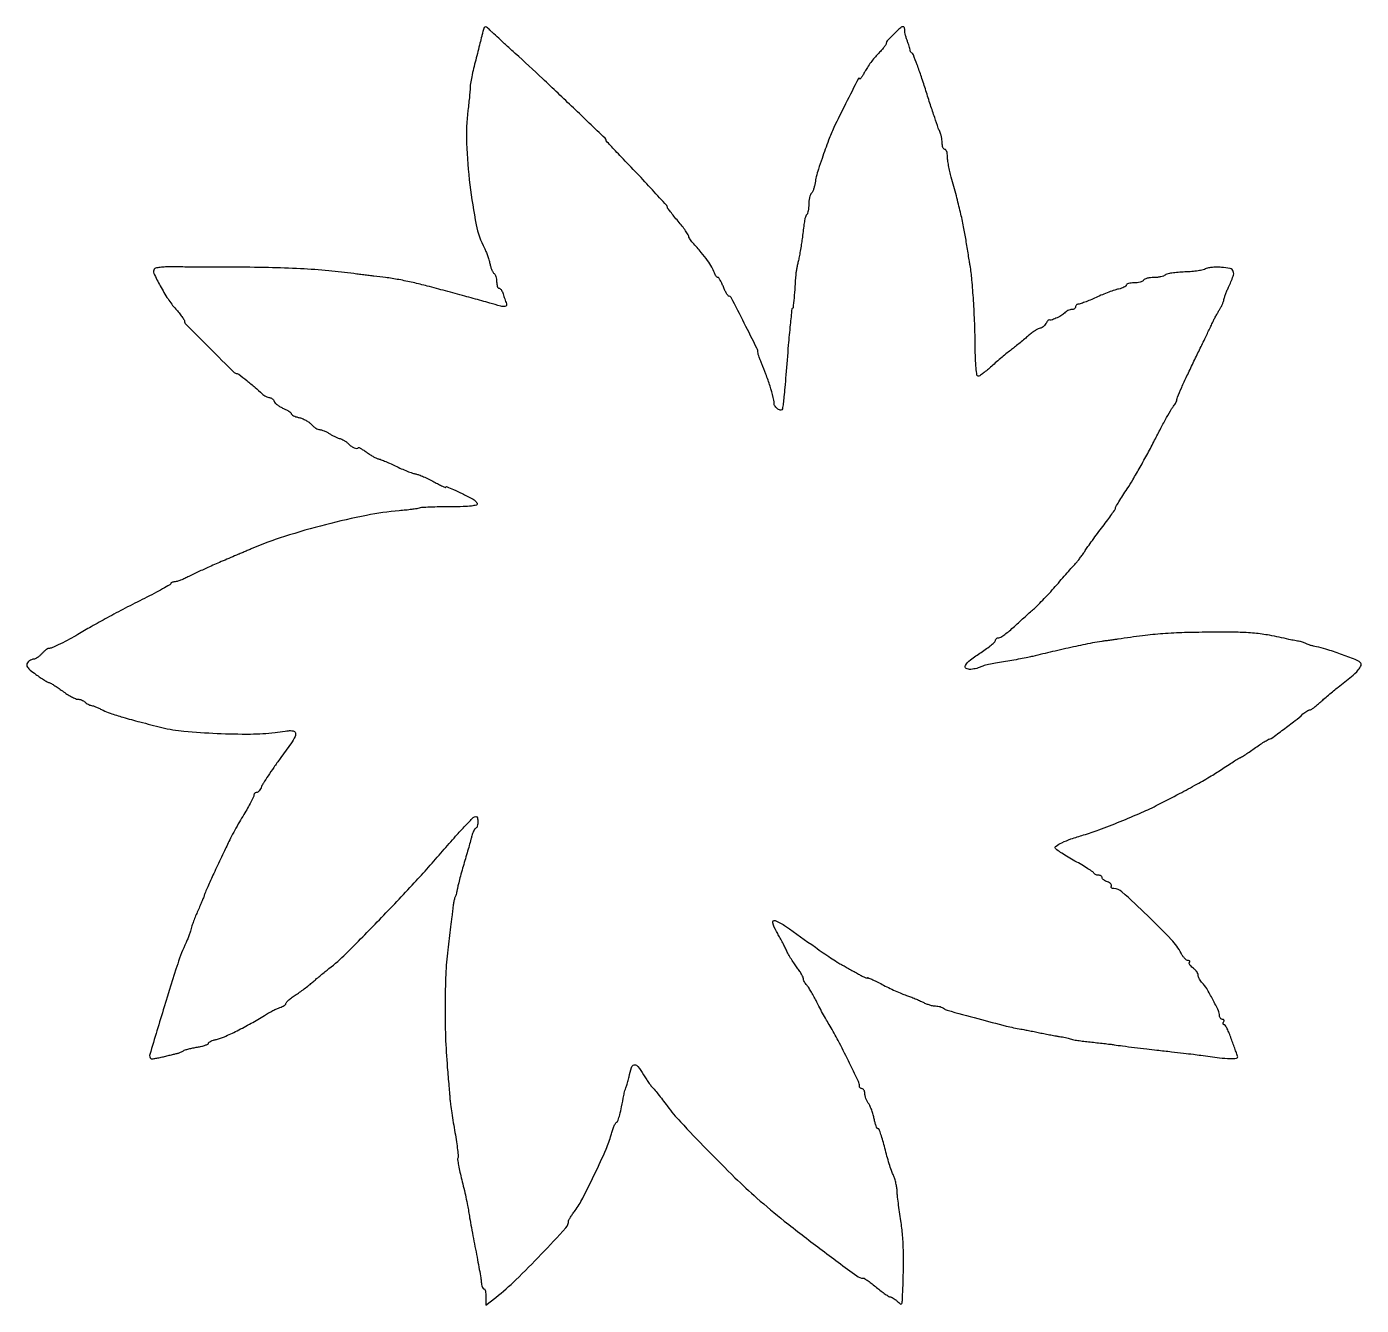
# Model space of a CAD drawing. Extents: x 1 to 501, y 0 to 479.
import ezdxf

# ---------------------------------------------------------------- set-up
doc = ezdxf.new("R2010")
doc.units = 0

msp = doc.modelspace()

# ---------------------------------------------------------------- linework, layer by layer
msp.add_lwpolyline([(171.724782, 476.75, -0.005205), (171.411293, 475.426764, -0.000805), (170.758272, 472.810937, -0.000897), (169.977446, 469.727852, -0.00078), (169.148421, 466.5, 0.005603), (168.356995, 463.290361, 0.006789), (167.689525, 460.2625, 0.00583), (167.193062, 457.704994, 0.04574), (167.085948, 456.5, -0.02127), (167.039466, 455.332048, -0.003436), (166.836776, 453.065322, -0.003789), (166.559384, 450.39823, -0.003322), (166.229958, 447.61599, 0.041316), (165.716813, 435.380067, 0.019825), (166.978666, 419.703095, 0.018685), (169.344561, 404.789441, 0.072686), (172.451843, 396, -0.024292), (173.00656, 394.810476, -0.012733), (173.585528, 393.283056, -0.012636), (174.100629, 391.683721, -0.018922), (174.461472, 390.261468, 0.021727), (174.794305, 388.979805, 0.025906), (175.22163, 387.806674, 0.02606), (175.676553, 386.872627, 0.128674), (176.076937, 386.452451, -0.137483), (176.432255, 386.0664, -0.04335), (176.72885, 385.332507, -0.039568), (176.931929, 384.417189, -0.034823), (177, 383.440983, 0.034404), (177.064408, 382.506025, 0.052465), (177.25949, 381.717039, 0.068315), (177.544497, 381.174429, 0.242262), (177.883369, 381, -0.16344), (178.258268, 380.874089, -0.063267), (178.655056, 380.485937, -0.053803), (179.012119, 379.919608, -0.043792), (179.269915, 379.25, 0.009375), (179.518281, 378.443466, 0.00502), (179.853583, 377.456561, 0.004996), (180.216034, 376.456012, 0.007783), (180.550281, 375.602123, -0.142868), (180.659905, 374.560487, -0.353949), (180.117152, 374.092596, -0.073641), (178.522009, 374.27836, -0.006122), (174.5, 375.414005, 0.004838), (171.436543, 376.287497, 0.000667), (165.044161, 378.034311, 0.000807), (157.853776, 379.976431, 0.000934), (151, 381.80205, 0.009011), (145.663535, 383.110416, 0.009449), (140.366933, 384.203468, 0.009984), (135.383057, 385.031539, 0.014951), (131, 385.536841, -0.006947), (129.706816, 385.664987, -0.002154), (127.765625, 385.893092, -0.002153), (125.59763, 386.166799, -0.002368), (123.5, 386.450916, 0.012665), (114.091251, 387.528515, 0.009004), (103.501256, 388.278446, 0.007869), (91.429466, 388.724717, 0.005146), (77.5, 388.876851, -0.000573), (70.922615, 388.888522, -0.000585), (64.390462, 388.915233, -0.000567), (58.716137, 388.951502, -0.002439), (55.33987, 388.993379, 0.013865), (52.939126, 388.968296, 0.02007), (50.824764, 388.80238, 0.016265), (49.132819, 388.544987, 0.211503), (48.619693, 388.193668, 0.253433), (48.526544, 386.565817, 0.013828), (50.915224, 381.827144, 0.021721), (53.814307, 376.968692, 0.036479), (56.705056, 373.200285, -0.010633), (57.96663, 371.72065, -0.014651), (59.031235, 370.335962, -0.011237), (59.847395, 369.15235, -0.146099), (59.999218, 368.645543, 0.198093), (60.455356, 367.542264, 0.000902), (69.507782, 358.481952, 0.000904), (78.592177, 349.455071, 0.197618), (79.698606, 349, -0.167937), (80.327208, 348.782741, -0.002588), (83.372626, 346.366458, -0.007568), (86.444752, 343.825627, -0.010838), (89.083888, 341.474092, 0.033656), (89.778328, 340.909969, 0.031908), (90.554273, 340.433015, 0.033513), (91.295397, 340.101742, 0.088566), (91.865273, 340, -0.104037), (92.363434, 339.895211, -0.066697), (92.869768, 339.58627, -0.062782), (93.307197, 339.130027, -0.068241), (93.60324, 338.591557, 0.105479), (94.009341, 337.967077, 0.034232), (94.84509, 337.240561, 0.032379), (95.911421, 336.53824, 0.031257), (97.071855, 335.970237, -0.021772), (98.193379, 335.447394, -0.030581), (99.139857, 334.87887, -0.031024), (99.828416, 334.339955, -0.214367), (100, 333.958135, 0.242326), (100.179752, 333.609027, 0.03995), (100.85079, 333.206818, 0.036262), (101.786844, 332.824655, 0.024735), (102.896308, 332.522775, -0.042893), (104.133938, 332.137302, -0.029593), (105.458437, 331.502654, -0.02993), (106.668402, 330.734171, -0.052433), (107.551295, 329.943319, 0.035205), (108.326141, 329.199678, 0.035043), (109.198795, 328.57085, 0.037244), (110.038015, 328.134049, 0.10171), (110.690171, 328, -0.07537), (111.382674, 327.895015, -0.023501), (112.373649, 327.535632, -0.022897), (113.458001, 327.024235, -0.023397), (114.483013, 326.419173, 0.018393), (115.5103, 325.798828, 0.017284), (116.601604, 325.241855, 0.017551), (117.602875, 324.815867, 0.055412), (118.307265, 324.631166, -0.072754), (118.968446, 324.433156, -0.028687), (119.807109, 323.981948, -0.027652), (120.671701, 323.382496, -0.030977), (121.430864, 322.711993, 0.038872), (122.563128, 321.743313, 0.065971), (123.656795, 321.148342, 0.09151), (124.587269, 320.975202, 0.197255), (125.25, 321.24611, -0.331354), (125.449338, 321.273717, -0.007212), (126.353159, 320.76013, -0.013544), (127.427073, 320.089457, -0.008361), (128.65437, 319.24611, 0.012538), (129.928724, 318.386012, 0.015902), (131.14901, 317.659795, 0.013956), (132.194207, 317.119485, 0.112775), (132.717217, 317, -0.092394), (133.302819, 316.890856, -0.00577), (134.944855, 316.234875, -0.008366), (136.890569, 315.393046, -0.006103), (139.024934, 314.39532, 0.009262), (141.259802, 313.367771, 0.009532), (143.510025, 312.433931, 0.009315), (145.489522, 311.698601, 0.039435), (146.711417, 311.375885, -0.044418), (147.886323, 311.053043, -0.012559), (149.648854, 310.344858, -0.012551), (151.608428, 309.440757, -0.012954), (153.49933, 308.448431, 0.008214), (155.225873, 307.521382, 0.014699), (156.677928, 306.825438, 0.009737), (157.834083, 306.339254, 0.529987), (158, 306.451816, -0.534463), (158.268264, 306.631093, -0.005047), (160.84633, 305.533064, -0.010326), (164.031048, 304.059406, -0.005388), (167.940481, 302.098987, -0.044647), (168.519431, 301.732112, -0.036383), (169.068073, 301.244284, -0.037708), (169.509243, 300.716118, -0.074829), (169.756288, 300.231137, -0.440261), (169.461809, 299.701826, -0.029936), (167.562628, 299.368401, -0.021783), (164.500931, 299.15257, -0.006187), (159.728519, 299.083634, 0.004324), (155.640647, 299.039819, 0.00594), (151.966349, 298.924971, 0.003932), (148.892363, 298.768088, 0.068603), (147.912712, 298.573735, -0.044391), (147.040058, 298.356373, -0.005864), (145.152484, 298.083322, -0.006765), (142.90082, 297.815466, -0.005627), (140.5, 297.590044, 0.028438), (128.242423, 295.872358, 0.014003), (112.890516, 292.37338, 0.013992), (97.493792, 287.944718, 0.024128), (85, 283.294667, -0.000319), (83.513381, 282.659266, -0.00027), (81.940625, 281.989236, -0.000272), (80.506193, 281.37997, -0.000761), (79.5, 280.955046, 0.002288), (73.784701, 278.520824, 0.003345), (68.776935, 276.320972, 0.003778), (64.627255, 274.427089, 0.009627), (61.655499, 272.973322, -0.012723), (60.086665, 272.217859, -0.014625), (58.551934, 271.579663, -0.013795), (57.22765, 271.115313, -0.07757), (56.488833, 271, 0.052359), (55.958379, 270.944299, 0.054085), (55.457136, 270.779688, 0.059887), (55.057314, 270.537293, 0.122593), (54.833333, 270.25, -0.158834), (54.448832, 269.823158, -0.002996), (51.807292, 268.322933, -0.006988), (48.664951, 266.620351, -0.004581), (45, 264.742964, 0.003719), (37.793745, 261.067213, 0.004378), (31.026845, 257.476312, 0.004755), (24.984288, 254.126936, 0.008064), (20, 251.194672, -0.014751), (16.91536, 249.435067, -0.011638), (13.480588, 247.709172, -0.007934), (10.299482, 246.263764, -0.103016), (9.032864, 246, 0.1458), (8.647557, 245.885205, 0.022319), (7.990643, 245.4125, 0.023361), (7.24597, 244.765808, 0.018358), (6.5, 244, -0.030542), (5.717205, 243.234592, -0.032529), (4.862576, 242.5875, -0.034438), (4.060035, 242.134173, -0.111796), (3.467457, 242, 0.086962), (2.918852, 241.903858, 0.043491), (2.277658, 241.60676, 0.041427), (1.649322, 241.17353, 0.047944), (1.133876, 240.661311, 0.178661), (0.845172, 239.842899, 0.152505), (1.131972, 238.969084, 0.068127), (2.158039, 237.880534, 0.014024), (4.261431, 236.278711, 0.00732), (5.942684, 235.10825, 0.010111), (7.487362, 234.110956, 0.007048), (8.799459, 233.326264, 0.112376), (9.29129, 233.173546, -0.114443), (9.780854, 233.019339, -0.007314), (11.070879, 232.232542, -0.010407), (12.588784, 231.231288, -0.007542), (14.238292, 230.056146, 0.016832), (15.946876, 228.886147, 0.01972), (17.644145, 227.897743, 0.019044), (19.127318, 227.181615, 0.1033), (19.997003, 227, -0.056411), (20.689101, 226.921667, -0.038826), (21.443227, 226.685893, -0.039116), (22.142879, 226.340277, -0.062176), (22.669301, 225.930699, 0.044439), (23.179474, 225.503962, 0.029626), (23.830076, 225.106395, 0.029836), (24.512829, 224.793572, 0.050344), (25.119301, 224.626132, -0.044448), (25.843551, 224.435316, -0.011358), (26.97567, 223.997293, -0.011482), (28.250161, 223.436002, -0.011416), (29.5, 222.815775, 0.041298), (32.118953, 221.705654, 0.008548), (36.902138, 220.219355, 0.007538), (43.282711, 218.459645, 0.003642), (51.5, 216.389921, 0.036964), (59.794936, 215.0039, 0.012051), (72.187968, 214.165257, 0.012289), (84.77049, 213.927542, 0.030806), (93.927438, 214.544544, -0.000564), (97.738612, 215.03406, -0.010675), (98.935341, 215.160503, -0.02895), (99.74935, 215.181699, -0.015652), (100.75, 215.118421, -0.310195), (101.599904, 214.408317, -0.180043), (101.484787, 213.025589, -0.044187), (99.89868, 210.303876, -0.005512), (95.881628, 204.759362, 0.005833), (93.476129, 201.434685, 0.007138), (91.30882, 198.269453, 0.006064), (89.560989, 195.566431, 0.049678), (88.906379, 194.253757, -0.037099), (88.502948, 193.391195, -0.046033), (88.000189, 192.662041, -0.052848), (87.478157, 192.156304, -0.167528), (87.024751, 192, 0.098372), (86.633657, 191.922303, 0.097785), (86.301021, 191.700942, 0.0981), (86.078257, 191.370454, 0.099709), (86, 190.98193, -0.114384), (85.848598, 190.328777, -0.00623), (84.889977, 188.432288, -0.009427), (83.6688, 186.193367, -0.006726), (82.221197, 183.73193, 0.006581), (80.602126, 180.980763, 0.004702), (78.86018, 177.861879, 0.004748), (77.255883, 174.857445, 0.010132), (76.08584, 172.5, 0.000042), (74.965984, 170.123436, 0.00002), (73.522639, 167.059375, 0.00002), (72.01291, 163.853728, 0.000028), (70.669253, 161, 0.003018), (69.481647, 158.437307, 0.004134), (68.445811, 156.115625, 0.002707), (67.603629, 154.156377, 0.047934), (67.397157, 153.5, -0.041084), (67.210919, 152.878376, -0.003797), (66.61343, 151.385943, -0.004874), (65.868924, 149.615892, -0.003805), (65.026939, 147.707467, 0.007701), (64.173616, 145.731809, 0.008038), (63.394112, 143.758675, 0.007784), (62.774943, 142.033576, 0.034708), (62.498981, 140.994709, -0.030184), (62.253228, 140.034674, -0.010272), (61.784517, 138.672923, -0.010171), (61.203959, 137.186618, -0.011543), (60.58606, 135.787242, 0.03129), (57.44767, 127.845296, 0.004825), (52.369946, 111.667019, 0.001094), (46.999637, 93.81981, 0.275547), (47.389739, 92.276927, 0.230716), (47.681025, 92.176535, 0.007749), (48.921525, 92.34767, 0.01324), (50.413622, 92.617746, 0.008673), (52.118024, 93.004059, -0.00011), (53.869128, 93.432612, -0.000135), (55.506545, 93.832491, -0.000112), (56.883628, 94.168071, -0.000964), (57.5, 94.31687, 0.030181), (57.961341, 94.457204, 0.014992), (58.528019, 94.687243, 0.014823), (59.102983, 94.961619, 0.021049), (59.595382, 95.241578, -0.06534), (60.263507, 95.546847, -0.011614), (61.589415, 95.920751, -0.012385), (63.174464, 96.286641, -0.010883), (64.845382, 96.591266, 0.017469), (66.437579, 96.903256, 0.027227), (67.779581, 97.29333, 0.025611), (68.780949, 97.703218, 0.290551), (69, 98.048353, -0.247512), (69.183397, 98.396136, -0.037659), (69.885307, 98.802669, -0.034819), (70.859266, 99.191771, -0.023571), (72.013812, 99.503034, 0.050477), (74.949492, 100.46636, 0.011434), (79.69863, 102.706861, 0.011969), (84.972591, 105.503782, 0.012846), (89.981743, 108.487658, -0.012442), (91.493723, 109.389978, -0.01067), (93.12745, 110.26523, -0.010801), (94.645783, 110.99659, -0.030063), (95.75, 111.421297, 0.030271), (96.611499, 111.753059, 0.041007), (97.339063, 112.16011, 0.046665), (97.851248, 112.578819, 0.200685), (98, 112.934501, -0.201223), (98.182672, 113.370028, -0.015383), (99.137799, 114.252267, -0.019215), (100.389465, 115.257344, -0.013384), (101.873357, 116.297494, 0.00922), (103.544546, 117.448298, 0.006672), (105.365087, 118.789189, 0.006743), (107.060899, 120.109824, 0.014572), (108.320915, 121.18038, -0.006927), (109.539036, 122.247829, -0.003559), (111.09299, 123.552987, -0.003536), (112.711863, 124.873948, -0.005329), (114.142932, 126, 0.032161), (120.523508, 131.599827, 0.004331), (133.044135, 144.319515, 0.005429), (146.132677, 158.145915, 0.009291), (156.710206, 170, -0.003858), (161.643199, 175.650733, -0.009636), (165.357115, 179.680165, -0.006249), (168.246613, 182.621889, -0.197992), (169.164045, 183, -0.338348), (169.789918, 182.52172, -0.069073), (169.979532, 181.046604, -0.06241), (169.761658, 179.439457, -0.191754), (169.119402, 178.573795, 0.106899), (168.744993, 178.213229, 0.031922), (168.343633, 177.524147, 0.030411), (167.980389, 176.671643, 0.028691), (167.71507, 175.764778, -0.010531), (167.388156, 174.475436, -0.001931), (166.72497, 172.109028, -0.002075), (165.92671, 169.346038, -0.001885), (165.079975, 166.5, 0.004101), (164.232962, 163.60618, 0.004104), (163.43379, 160.699721, 0.004016), (162.77757, 158.152013, 0.01625), (162.440828, 156.584156, -0.010299), (162.203327, 155.410517, -0.011651), (161.926188, 154.29526, -0.010929), (161.648675, 153.360938, -0.060824), (161.430012, 152.886757, 0.083543), (161.2171, 152.364154, 0.008846), (160.951598, 151.070894, 0.01073), (160.693935, 149.507402, 0.008421), (160.479665, 147.8026, -0.00212), (160.217149, 145.477492, -0.000529), (159.76795, 141.679514, -0.00054), (159.244749, 137.335503, -0.000543), (158.713039, 133, 0.019311), (157.935934, 123.825476, 0.010374), (157.650395, 112.46848, 0.010063), (157.840173, 100.409124, 0.011822), (158.519877, 89, -0.000034), (158.812245, 85.489063, -0.000033), (159.104919, 81.96875, -0.000033), (159.360514, 78.889517, -0.00013), (159.516736, 77, 0.013516), (159.725959, 75.092715, 0.003182), (160.182033, 71.917362, 0.003275), (160.753807, 68.271652, 0.003218), (161.376509, 64.612297, -0.005979), (161.945542, 61.152915, -0.008954), (162.352056, 58.118226, -0.004607), (162.624413, 55.559456, -0.164049), (162.490992, 54.985425, 0.177264), (162.376522, 54.428431, 0.006705), (162.723908, 52.29753, 0.011351), (163.233856, 49.751965, 0.00767), (163.925406, 46.873128, -0.005257), (164.698846, 43.720465, -0.004339), (165.458808, 40.343981, -0.004383), (166.102162, 37.233257, -0.011678), (166.489707, 35, 0.006347), (166.87412, 32.635402, 0.001812), (167.530383, 28.976583, 0.001824), (168.30113, 24.852318, 0.001934), (169.087294, 20.813901, -0.002692), (169.839703, 16.917437, -0.00317), (170.508827, 13.219948, -0.002781), (171.036666, 10.09109, -0.01975), (171.224021, 8.563901, 0.028613), (171.362215, 7.581728, 0.043248), (171.603564, 6.753146, 0.052239), (171.902499, 6.170813, 0.253253), (172.218108, 6, -0.294035), (172.520676, 5.805229, -0.044679), (172.770319, 5.094066, -0.038161), (172.943388, 4.097864, -0.023936), (173, 2.915971), (173, -0.168059), (176.75, 2.809781, 0.024899), (184.223794, 9.376912, 0.010338), (193.67413, 18.940941, 0.004289), (202.97854, 28.925224, 0.187551), (204, 31.552594, -0.133852), (204.098637, 31.914448, -0.007842), (204.698799, 32.897907, -0.011414), (205.467574, 34.054992, -0.008128), (206.37889, 35.316722, 0.04173), (209.26064, 39.929939, 0.007391), (213.791762, 49.071517, 0.007578), (218.050996, 58.352841, 0.038637), (219.932249, 63.707778, -0.014724), (220.424784, 65.357969, -0.01914), (220.9772, 66.835554, -0.017071), (221.517778, 68.013676, -0.139111), (221.913812, 68.446733, 0.170166), (222.501812, 69.173683, 0.018827), (223.154519, 71.244274, 0.017112), (223.865688, 74.23443, 0.006288), (224.671461, 78.5, -0.015007), (224.852656, 79.37525, -0.010405), (225.107517, 80.353125, -0.010503), (225.391839, 81.282889, -0.021181), (225.66187, 82, 0.020765), (225.932576, 82.717095, 0.010285), (226.21904, 83.646875, 0.010189), (226.477001, 84.62475, 0.014694), (226.66187, 85.5, -0.029686), (227.508649, 88.988521, -0.291771), (228.608188, 89.925102, -0.272241), (229.989002, 89.351298, -0.02698), (232.071824, 86.25, 0.008891), (233.007918, 84.741007, 0.009657), (233.972384, 83.307813, 0.009212), (234.843624, 82.113073, 0.045769), (235.403384, 81.5, -0.036372), (236.048753, 80.819266, -0.003493), (237.483371, 79.041711, -0.004433), (239.162166, 76.892782, -0.003486), (240.944261, 74.53561, 0.027918), (245.898811, 68.607788, 0.00505), (255.813518, 58.220422, 0.005808), (266.337353, 47.66368, 0.013177), (274.591674, 39.989548, 0.012981), (284.842338, 31.413629, 0.006542), (298.18637, 21.107817, 0.001988), (311.976017, 10.828574, 0.160506), (314.490651, 10, -0.148719), (314.915995, 9.870625, -0.006369), (316.220476, 8.971875, -0.010424), (317.749327, 7.840998, -0.007189), (319.434695, 6.5, 0.008728), (321.130506, 5.159195, 0.012288), (322.691659, 4.028125, 0.008561), (324.02142, 3.146818, 0.143005), (324.524251, 3, -0.116477), (324.953549, 2.898617, -0.023741), (325.639345, 2.513847, -0.023827), (326.411103, 1.978566, -0.02038), (327.171259, 1.345012, 0.016316), (328.316789, 0.374385, 0.319625), (328.754006, 0.351813, 0.233532), (329.013841, 0.780592, 0.009991), (329.133747, 2.595012, 0.00551), (329.470596, 12.218813, 0.011241), (329.48183, 19.778669, 0.014044), (329.175381, 26.017254, 0.020293), (328.526795, 31.5, -0.004185), (328.026969, 34.808095, -0.004154), (327.581272, 38.132379, -0.004076), (327.239376, 41.04578, -0.016126), (327.101672, 42.844267, 0.029879), (326.947942, 44.318411, 0.019767), (326.604326, 45.986278, 0.019916), (326.139834, 47.586318, 0.036079), (325.616138, 48.844267, -0.033125), (324.988817, 50.326421, -0.00807), (324.158209, 52.849566, -0.008237), (323.298481, 55.779584, -0.008122), (322.531486, 58.75, 0.009538), (321.805483, 61.529136, 0.015226), (321.068305, 63.870313, 0.009093), (320.375965, 65.745524, 0.309043), (320.003572, 66, -0.27556), (319.660492, 66.204615, -0.028965), (319.248157, 67.086561, -0.029354), (318.851188, 68.281539, -0.01915), (318.528658, 69.698931, 0.02326), (318.159103, 71.263453, 0.018748), (317.622223, 72.905726, 0.019136), (317.010422, 74.386846, 0.045287), (316.417367, 75.421437, -0.035505), (315.874757, 76.326581, -0.028042), (315.416352, 77.372726, -0.028802), (315.100271, 78.396967, -0.060508), (315, 79.222506, 0.054303), (314.92593, 79.902499, 0.073999), (314.70625, 80.477861, 0.093637), (314.381565, 80.863978, 0.172913), (314, 81, -0.097059), (313.618332, 81.074793, -0.097457), (313.29375, 81.288065, -0.098397), (313.076413, 81.606422, -0.101053), (313, 81.980646, 0.111856), (312.605665, 83.721288, 0.002491), (308.839033, 91.507821, 0.006286), (305.017722, 99.065981, 0.015389), (301.967764, 104.5, -0.005763), (300.652092, 106.741874, -0.00378), (299.185915, 109.353125, -0.003802), (297.796395, 111.918196, -0.007293), (296.727717, 114, 0.009565), (295.78312, 115.819695, 0.010142), (294.787204, 117.566295, 0.009806), (293.87088, 119.03399, 0.045005), (293.25, 119.821429, -0.036378), (292.77164, 120.407077, -0.033253), (292.367188, 121.073166, -0.034896), (292.087273, 121.718154, -0.085128), (292, 122.227038, 0.114819), (291.858384, 122.835602, 0.016334), (291.250588, 123.97527, 0.017874), (290.425656, 125.2959, 0.014379), (289.448809, 126.656002, -0.015461), (288.364044, 128.173279, -0.010317), (287.212792, 129.972827, -0.010393), (286.167733, 131.765839, -0.020004), (285.419359, 133.250392, 0.009524), (284.708561, 134.73712, 0.005202), (283.783388, 136.534249, 0.005182), (282.80509, 138.341335, 0.008216), (281.92595, 139.8662, -0.067644), (280.493043, 143.214772, -0.621057), (281.385989, 144.011531, -0.056329), (285.324142, 141.882945, -0.003283), (296.5, 133.994667, 0.003923), (299.363294, 131.979149, 0.004272), (302.178125, 130.065964, 0.004015), (304.614979, 128.46808, 0.020942), (306, 127.655689, -0.003347), (307.219634, 126.996837, -0.001371), (308.867188, 126.086636, -0.001356), (310.631224, 125.099491, -0.001735), (312.25, 124.180444, 0.00931), (313.688668, 123.392226, 0.016841), (314.898438, 122.809455, 0.012768), (315.845293, 122.420572, 0.525376), (316, 122.527167, -0.534811), (316.16434, 122.636865, -0.006013), (317.612114, 122.015076, -0.011561), (319.382936, 121.179663, -0.006565), (321.488046, 120.091581, 0.008933), (323.853631, 118.883022, 0.007307), (326.424012, 117.673424, 0.007392), (328.821476, 116.630136, 0.019224), (330.584716, 115.972041, -0.010508), (332.160093, 115.415146, -0.007345), (333.912722, 114.724268, -0.007413), (335.57371, 114.012189, -0.015267), (336.84667, 113.396705, 0.026984), (338.01279, 112.866206, 0.021385), (339.322772, 112.417174, 0.02186), (340.576833, 112.105298, 0.049297), (341.55, 112.006161, -0.037007), (342.404563, 111.940241, -0.032724), (343.276875, 111.748477, -0.034187), (344.041261, 111.469311, -0.079817), (344.55, 111.137592, 0.11821), (345.903877, 110.394834, 0.001018), (357.41642, 107.277741, 0.003377), (368.055682, 104.497221, 0.021692), (373.5, 103.362415, -0.006485), (374.586222, 103.170262, -0.001561), (376.38125, 102.822844, -0.001602), (378.439063, 102.411042, -0.001589), (380.5, 101.984917, 0.002907), (382.597632, 101.556969, 0.002651), (384.765625, 101.139712, 0.002651), (386.707091, 100.787357, 0.0086), (388, 100.58264, -0.011649), (389.06706, 100.407006, -0.009356), (390.20625, 100.169978, -0.009479), (391.251339, 99.911114, -0.023711), (392, 99.671973, 0.044459), (392.914777, 99.42103, 0.006447), (394.821875, 99.101547, 0.00726), (397.092828, 98.784838, 0.006159), (399.5, 98.514765, -0.002115), (402.017152, 98.252951, -0.001911), (404.61875, 97.961161, -0.001913), (406.947432, 97.681932, -0.006092), (408.5, 97.470503, 0.004341), (411.591477, 97.038473, 0.001515), (416.048208, 96.468782, 0.00155), (420.687486, 95.904634, 0.002782), (424.5, 95.474505, -0.001001), (429.979652, 94.876046, -0.00175), (434.515922, 94.355349, -0.002092), (438.20302, 93.903392, -0.004681), (441, 93.522019, 0.005621), (447.917273, 92.592071, 0.024594), (452.031373, 92.290301, 0.047835), (454.337964, 92.455632, 0.473587), (454.758189, 93.191182, -0.004312), (454.462733, 93.983543, -0.000578), (453.857048, 95.657722, -0.000668), (453.144056, 97.64397, -0.000562), (452.39391, 99.75, 0.013051), (451.620135, 101.761926, 0.019976), (450.835783, 103.457813, 0.015266), (450.11407, 104.767428, 0.265109), (449.706264, 105, -0.153825), (449.444657, 105.082434, -0.191509), (449.305651, 105.29375, -0.129433), (449.323125, 105.616879, -0.060603), (449.5, 106, 0.082592), (449.656512, 106.3821, 0.161196), (449.6254, 106.70625, 0.182303), (449.413961, 106.921712, 0.108972), (449.059017, 107, -0.126742), (448.655142, 107.104047, -0.100765), (448.311086, 107.396874, -0.089744), (448.079803, 107.834905, -0.076849), (448, 108.351061, 0.111432), (447.576298, 110.228613, 0.01079), (445.467996, 114.426003, 0.013514), (443.161016, 118.511097, 0.061148), (441.478979, 120.663878, -0.04096), (440.913, 121.331046, -0.035787), (440.43445, 122.111393, -0.037469), (440.104726, 122.883373, -0.082375), (440, 123.514725, 0.111065), (439.859373, 124.14, 0.045454), (439.414369, 124.893798, 0.042041), (438.769133, 125.647266, 0.041919), (438.006361, 126.282991, -0.036188), (437.290388, 126.865958, -0.060053), (436.792319, 127.463162, -0.08639), (436.571184, 127.982115, -0.25957), (436.673028, 128.339695, 0.108245), (436.833983, 128.590946, 0.250913), (436.804204, 128.806035, 0.177962), (436.583814, 128.953378, 0.059338), (436.192347, 129, -0.164381), (435.656899, 129.180923, -0.04108), (434.961745, 129.807812, -0.03754), (434.242688, 130.697317, -0.030179), (433.605302, 131.75, 0.069851), (429.900664, 136.900138, 0.010689), (420.955068, 145.863032, 0.006301), (411.385144, 154.821064, 0.187084), (408.344596, 156, -0.065251), (407.826492, 156.067903, -0.137398), (407.48009, 156.272601, -0.191325), (407.356925, 156.575756, -0.141279), (407.455504, 156.928004, 0.209118), (407.512946, 157.331877, 0.11865), (407.268799, 157.771225, 0.081387), (406.744038, 158.182695, 0.048846), (406.014521, 158.495391, -0.039423), (405.243555, 158.808825, -0.049463), (404.591765, 159.220911, -0.057809), (404.141986, 159.664193, -0.170932), (404, 160.067388, 0.149959), (403.890877, 160.42305, 0.098617), (403.583854, 160.726045, 0.081817), (403.124959, 160.930385, 0.064002), (402.583333, 161, -0.052313), (402.016736, 161.059443, -0.055025), (401.484896, 161.235099, -0.061329), (401.064318, 161.493792, -0.126216), (400.833333, 161.800337, 0.14675), (400.465412, 162.249713, 0.005518), (398.628019, 163.459505, 0.009549), (396.387636, 164.839712, 0.006531), (393.793965, 166.324691, -0.00671), (391.181634, 167.821598, -0.009284), (388.88238, 169.23866, -0.006346), (387.00505, 170.478274, -0.105626), (386.490659, 171.015114, -0.400341), (386.683434, 171.928391, -0.037421), (388.863887, 173.195322, -0.029513), (392.296981, 174.616742, -0.012867), (397, 176.11187, 0.018692), (402.794426, 178.02855, 0.007103), (410.730289, 181.116051, 0.007205), (418.76042, 184.507854, 0.014325), (425, 187.466015, 0.003395), (432.998947, 191.611541, 0.006038), (439.520277, 195.148923, 0.007284), (444.860518, 198.232538, 0.012636), (449.190112, 200.968116, -0.002833), (451.532986, 202.513507, -0.004415), (453.570718, 203.815634, -0.001393), (455.344943, 204.920571, -0.139446), (455.624208, 205, 0.143263), (455.897942, 205.080075, 0.001987), (457.366822, 206.028125, 0.005386), (459.062868, 207.158565, 0.003497), (461, 208.5, -0.005433), (462.95279, 209.841122, -0.008014), (464.698036, 210.971875, -0.004248), (466.189046, 211.886797, -0.136306), (466.596584, 212, 0.159856), (467.375429, 212.255536, 0.001725), (471.954604, 215.64724, 0.005977), (476.26902, 218.946949, 0.015808), (479.25, 221.439901, -0.022109), (479.982646, 222.037081, -0.02498), (480.736793, 222.541721, -0.025326), (481.413291, 222.901803, -0.110064), (481.853977, 223, 0.142265), (482.338136, 223.140603, 0.015534), (483.307805, 223.798778, 0.018015), (484.432502, 224.67784, 0.013621), (485.603977, 225.719243, -0.009085), (486.997506, 226.980861, -0.00439), (488.824293, 228.547257, -0.004352), (490.757069, 230.146754, -0.006237), (492.5, 231.528013, 0.007978), (497.406295, 235.444101, 0.037689), (500.00177, 237.935423, 0.086734), (501.052477, 239.620696, 0.332028), (500.757335, 240.745127, 0.076256), (498.821961, 241.855146, 0.006351), (493.38297, 243.876474, 0.008816), (487.885926, 245.731663, 0.032128), (484.313746, 246.619552, -0.014772), (483.212968, 246.852941, -0.014321), (482.116346, 247.153031, -0.014384), (481.167872, 247.472108, -0.050114), (480.587654, 247.754844, 0.038325), (480.076, 248.019244, 0.019522), (479.398542, 248.275254, 0.019275), (478.675569, 248.486066, 0.027297), (478.017581, 248.613017, -0.010158), (477.263557, 248.731865, -0.003807), (476.211414, 248.927956, -0.00377), (475.068367, 249.158966, -0.004567), (474, 249.393489, 0.010096), (466.69467, 250.912664, 0.022636), (461.085184, 251.700741, 0.019449), (454.933886, 252.041986, 0.005752), (445.5, 252.089364, 0.00513), (434.840204, 251.910887, 0.011565), (426.77112, 251.506036, 0.012556), (419.144727, 250.753381, 0.007226), (410, 249.483936, -0.002679), (408.784812, 249.303968, -0.001141), (407.156204, 249.075474, -0.001129), (405.417829, 248.839621, -0.001482), (403.829632, 248.632585, 0.018895), (400.313983, 248.04917, 0.002786), (393.260722, 246.561991, 0.003315), (385.38868, 244.801592, 0.003967), (378, 243.035919, -0.010983), (376.160383, 242.623502, -0.003243), (373.325, 242.072058, -0.003253), (370.128112, 241.493302, -0.003497), (367, 240.970507, 0.006179), (364.054346, 240.461947, 0.008387), (361.409375, 239.925522, 0.005939), (359.217815, 239.415279, 0.088207), (358.5, 239.09766, -0.067125), (357.93589, 238.81923, -0.018613), (356.987151, 238.538982, -0.018441), (355.87871, 238.299105, -0.018367), (354.75413, 238.141184, -0.160142), (353.008849, 238.521949, -0.417719), (352.725852, 239.644143, -0.094517), (354.603081, 241.729941, -0.020105), (358.626168, 244.537559, 0.012471), (360.685056, 245.928163, 0.018167), (362.421437, 247.262762, 0.013878), (363.758015, 248.433589, 0.208874), (364, 248.987579, -0.122504), (364.096156, 249.374149, -0.10027), (364.367188, 249.704243, -0.090697), (364.77252, 249.927029, -0.079465), (365.25, 250.005589, 0.143079), (365.969408, 250.219251, 0.013933), (367.482729, 251.256332, 0.016764), (369.244184, 252.629575, 0.012501), (371.095461, 254.255589, -0.001576), (373.067682, 256.065665, -0.001277), (375.194214, 257.995124, -0.00129), (377.16418, 259.764169, -0.003347), (378.595461, 261.025686, 0.018578), (380.073186, 262.410342, 0.005297), (382.262417, 264.667352, 0.005326), (384.681236, 267.269458, 0.005624), (387, 269.876138, -0.00073), (389.229121, 272.431988, -0.000822), (391.378796, 274.881355, -0.000751), (393.214162, 276.959365, -0.004478), (394.183136, 278.033588, 0.017194), (394.955429, 278.934823, 0.007958), (395.899194, 280.155375, 0.007872), (396.851224, 281.470635, 0.01085), (397.661483, 282.683136, -0.012075), (398.658834, 284.167725, -0.003159), (400.331024, 286.500062, -0.003208), (402.269863, 289.132864, -0.003279), (404.228347, 291.721331, 0.004666), (406.056982, 294.152168, 0.007061), (407.598327, 296.304375, 0.003178), (408.868082, 298.156324, 0.14977), (409, 298.586848, -0.133477), (409.11945, 299.026331, -0.002783), (410.287182, 300.990683, -0.006284), (411.702651, 303.276374, -0.004166), (413.381897, 305.865517, 0.012486), (415.468815, 309.203608, 0.004826), (418.200367, 313.929246, 0.004775), (421.064235, 319.110947, 0.005882), (423.631897, 324, -0.003681), (425.970765, 328.501425, -0.005063), (428.143432, 332.510045, -0.003303), (430.020804, 335.83963, -0.059473), (430.75, 336.821429, 0.038861), (431.228369, 337.413053, 0.034137), (431.632812, 338.097019, 0.035699), (431.911911, 338.767596, 0.080933), (432, 339.30824, -0.102704), (432.169379, 340.124142, -0.002301), (433.78755, 343.80704, -0.005098), (435.753374, 348.107253, -0.003415), (438.085277, 352.986811, 0.000446), (440.499031, 357.961503, 0.000566), (442.718099, 362.558626, 0.000443), (444.571398, 366.417878, 0.004684), (445.311304, 368, -0.010184), (445.85537, 369.130779, -0.005869), (446.553875, 370.470674, -0.005862), (447.287106, 371.800129, -0.00976), (447.93943, 372.900166, 0.01789), (448.524184, 373.923833, 0.016486), (449.051433, 375.014613, 0.016743), (449.45644, 376.017527, 0.051193), (449.636318, 376.727837, -0.041507), (449.811587, 377.480817, -0.01054), (450.221823, 378.667884, -0.010673), (450.74975, 380.008426, -0.010616), (451.335317, 381.327671, 0.017747), (453.104845, 385.472702, 0.179389), (453.128809, 387.317496, 0.259462), (451.953476, 388.35054, 0.037423), (448.672306, 388.807964, 0.018649), (446.738056, 388.859061, 0.022308), (444.918382, 388.757977, 0.021767), (443.415563, 388.54063, 0.118867), (442.672306, 388.205335, -0.115384), (441.871877, 387.837609, -0.013713), (439.93499, 387.498195, -0.015787), (437.574824, 387.22682, -0.012346), (435, 387.076756, 0.012775), (432.441211, 386.92543, 0.017049), (430.130313, 386.649798, 0.014325), (428.250022, 386.304811, 0.142025), (427.55, 385.929386, -0.109901), (426.971833, 385.570513, -0.029598), (425.927024, 385.273007, -0.028485), (424.66941, 385.068411, -0.026086), (423.359017, 385, 0.028549), (422.072977, 384.926511, 0.034862), (420.888525, 384.70625, 0.037412), (419.949206, 384.386245, 0.154739), (419.5, 384, -0.146547), (419.065839, 383.614422, -0.040338), (418.1996, 383.29375, -0.037109), (417.112115, 383.073612, -0.031397), (415.940983, 383, 0.028163), (414.814136, 382.936479, 0.044168), (413.863914, 382.742969, 0.055002), (413.197945, 382.46213, 0.271874), (413, 382.125, -0.23327), (412.81499, 381.750021, -0.046254), (412.162749, 381.339581, -0.040211), (411.241449, 380.962117, -0.027775), (410.149783, 380.679957, 0.030362), (408.685064, 380.293286, 0.00899), (406.496016, 379.526845, 0.008986), (404.061451, 378.574888, 0.009572), (401.71386, 377.554957, -0.006662), (399.496859, 376.576386, -0.008881), (397.456382, 375.750518, -0.006605), (395.736049, 375.115489, -0.085307), (395.064077, 375, 0.092872), (394.657882, 374.923895, 0.096281), (394.312573, 374.70625, 0.099255), (394.081466, 374.38155, 0.105567), (394, 374, -0.141492), (393.889883, 373.618661, -0.099788), (393.580357, 373.29375, -0.084734), (393.117465, 373.074889, -0.068255), (392.571429, 373, 0.072648), (391.928661, 372.906112, 0.038338), (391.17433, 372.616376, 0.037154), (390.432366, 372.193883, 0.046934), (389.821429, 371.694046, -0.059657), (388.514781, 370.679246, -0.030702), (386.674321, 369.721599, -0.023928), (384.878908, 369.024094, -0.281873), (384.179659, 369.185451, 0.374348), (383.99382, 369.196592, 0.044648), (383.665735, 368.893539, 0.036), (383.27853, 368.398561, 0.020418), (382.879969, 367.75, -0.047354), (382.416379, 367.079365, -0.047631), (381.835713, 366.50937, -0.052003), (381.230878, 366.115672, -0.11546), (380.70031, 365.984027, 0.119119), (380.052049, 365.818204, 0.020135), (378.939531, 365.169625, 0.021019), (377.669756, 364.281951, 0.017323), (376.391709, 363.234027, -0.005823), (374.962571, 362.006193, -0.003417), (373.225514, 360.568745, -0.003417), (371.468621, 359.154891, -0.005813), (369.978006, 358, 0.008924), (368.422157, 356.779002, 0.004137), (366.443209, 355.140666, 0.004097), (364.392246, 353.384992, 0.005693), (362.586297, 351.776734, -0.010967), (360.948226, 350.348669, -0.014944), (359.4066, 349.139325, -0.011747), (358.08622, 348.212919, -0.141329), (357.5, 348.026737, -0.3816), (357.066166, 348.393907, -0.010205), (356.744024, 351.089685, -0.015105), (356.500803, 354.64437, -0.007097), (356.390641, 359.250003, 0.00685), (356.19222, 367.720294, 0.006358), (355.759509, 376.395427, 0.00647), (355.172328, 384.158423, 0.018767), (354.495896, 389.5, -0.000592), (354.237286, 391.079291, -0.000169), (353.840114, 393.528125, -0.00017), (353.393868, 396.291415, -0.000181), (352.95841, 399, 0.010049), (352.048477, 404.024983, 0.007702), (350.859619, 409.478448, 0.006771), (349.342798, 415.581801, 0.004412), (347.434305, 422.587892, -0.011988), (346.885229, 424.731093, -0.010957), (346.421327, 426.96321, -0.011035), (346.094807, 428.974598, -0.03473), (346, 430.337892, 0.035746), (345.927016, 431.357468, 0.054156), (345.70625, 432.218006, 0.070831), (345.383346, 432.808012, 0.236415), (345, 433, -0.227337), (344.617031, 433.183616, -0.074638), (344.29375, 433.738361, -0.056821), (344.073104, 434.551005, -0.037919), (344, 435.513569, 0.030294), (343.933932, 436.603028, 0.022144), (343.734295, 437.798853, 0.022512), (343.442671, 438.918879, 0.045157), (343.095472, 439.763569, -0.036248), (342.569018, 440.982252, -0.001954), (341.201846, 444.955548, -0.003045), (339.621453, 449.70223, -0.002215), (337.919273, 455, 0.004498), (336.216383, 460.218055, 0.006852), (334.635324, 464.714092, 0.002939), (333.216484, 468.509646, 0.154943), (332.73839, 469.111803, -0.035171), (332.401724, 469.374506, -0.04807), (332.142, 469.657922, -0.057603), (331.98816, 469.920089, -0.201941), (331.984889, 470.111803, 0.157743), (332.003268, 470.379483, 0.008441), (331.780458, 471.212903, 0.012543), (331.469029, 472.208374, 0.008759), (331.070299, 473.3151, -0.014968), (330.660595, 474.498144, -0.014188), (330.3144, 475.724766, -0.014298), (330.070185, 476.826641, -0.047414), (330, 477.5651, 0.033683), (329.962932, 478.114725, 0.051543), (329.850582, 478.578498, 0.066911), (329.686549, 478.898016, 0.24548), (329.491342, 479, 0.183705), (328.474602, 478.613394, 0.009781), (325.888626, 476.222232, 0.0095), (323.391343, 473.727758, 0.194125), (323, 472.757779, -0.148942), (322.843581, 472.244327, -0.016008), (322.109355, 471.223299, -0.018563), (321.12922, 470.041934, -0.013928), (319.968018, 468.814172, 0.022701), (318.666986, 467.389314, 0.013957), (317.261558, 465.603263, 0.013986), (315.967502, 463.754958, 0.024196), (315.012214, 462.141095, -0.011722), (314.268688, 460.81036, -0.027526), (313.637325, 459.863322, -0.060945), (313.212682, 459.4208, -0.613109), (313.033278, 459.5, 0.765544), (312.627083, 459.586147, 0.00142), (307.810412, 450.108401, 0.00414), (303.392652, 441.170931, 0.026115), (301.421133, 436.489298, 0.001853), (298.969375, 429.61636, 0.008318), (297.616556, 425.565478, 0.014132), (296.823124, 422.779121, 0.028784), (296.389896, 420.545748, -0.025675), (296.164096, 419.341736, -0.025649), (295.816025, 418.166806, -0.026516), (295.406218, 417.176379, -0.085221), (294.995748, 416.595748, 0.105711), (294.611829, 416.003008, 0.031881), (294.292501, 414.972084, 0.030374), (294.073365, 413.739206, 0.028802), (294, 412.466667, -0.020154), (293.949595, 411.216692, -0.024337), (293.798183, 410.051933, -0.024063), (293.579639, 409.101667, -0.128508), (293.312962, 408.646296, 0.102149), (292.84653, 407.937166, 0.045917), (292.530122, 406.86294, 0.015951), (292.204171, 404.878218, 0.001219), (291.50956, 399.5, -0.006512), (291.205866, 397.329689, -0.004837), (290.816087, 394.940625, -0.00489), (290.404378, 392.693159, -0.011009), (290.038224, 391, 0.006458), (289.710812, 389.549999, 0.006398), (289.419881, 388.0875, 0.006297), (289.19789, 386.801783, 0.024563), (289.109935, 386, -0.003247), (288.808529, 381.483923, -0.004335), (288.472737, 377.388285, -0.000676), (288.12739, 373.637982, -0.387178), (287.975912, 373.5, 0.383369), (287.656516, 373.212914, 0.001182), (287.039732, 367.308452, 0.00447), (286.327936, 359.658532, 0.001509), (285.424118, 348.5, -0.001636), (285.036298, 343.727033, -0.00431), (284.717785, 340.310785, -0.00591), (284.426067, 337.749484, -0.012635), (284.127623, 335.781385, -0.378317), (283.546119, 335.319092, -0.138377), (282.465886, 335.685093, -0.087083), (281.378326, 336.751147, -0.156678), (281, 337.92885, 0.06655), (280.717819, 340.039544, 0.009197), (279.474033, 344.297524, 0.011333), (277.943613, 348.835659, 0.017809), (276.403997, 352.651129, -0.008829), (275.86639, 353.917413, -0.010909), (275.412424, 355.116134, -0.009392), (275.073947, 356.132693, -0.075803), (275, 356.617646, 0.115995), (274.550395, 358.529607, 0.00213), (269.849692, 367.871881, 0.001122), (264.917496, 377.517426, 0.281034), (264.126737, 378, -0.237067), (263.759628, 378.184423, -0.023429), (263.191212, 379.028125, -0.025586), (262.580895, 380.159089, -0.017448), (262, 381.5, 0.016136), (261.423237, 382.841007, 0.023917), (260.82545, 383.971875, 0.020959), (260.27252, 384.82322, 0.24283), (259.929985, 385, -0.186125), (259.621812, 385.118834, -0.050443), (259.265318, 385.514063, -0.043826), (258.92177, 386.080078, -0.033508), (258.645664, 386.75, 0.04924), (257.666139, 388.929694, 0.026285), (256.062026, 391.414231, 0.020109), (253.732503, 394.378441, 0.00906), (250.453582, 398.083888, -0.024366), (249.897214, 398.7528, -0.026762), (249.42699, 399.452712, -0.027549), (249.093699, 400.088279, -0.107383), (249, 400.519531, 0.148431), (248.839895, 401.046973, 0.007802), (247.825, 402.514564, 0.011748), (246.532447, 404.235738, 0.008231), (245, 406.11505, -0.004391), (243.466971, 407.965867, -0.006735), (242.175, 409.598269, -0.002753), (241.100787, 411.009769, -0.162669), (241, 411.311365, 0.186604), (240.742094, 411.978352, 0.000791), (235.397663, 417.837222, 0.004061), (229.68461, 423.979422, 0.003808), (223.75, 430.161808, -0.003061), (221.545854, 432.45112, -0.004852), (219.689063, 434.441767, -0.001345), (218.099795, 436.188517, -0.185985), (218, 436.447524, 0.20439), (217.685108, 437.185664, 0.000254), (205.787719, 448.580729, 0.002509), (194.220641, 459.537544, 0.003734), (183.978004, 469, -0.000426), (180.726989, 471.963772, -0.000567), (177.776788, 474.664062, -0.000399), (175.307005, 476.933414, -0.005747), (174.439935, 477.75, 0.026736), (173.26281, 478.768871, 0.258776), (172.633081, 478.866337, 0.231075), (172.169198, 478.381904, 0.021839)], format="xyb", close=True)

doc.saveas('drawing.dxf')
